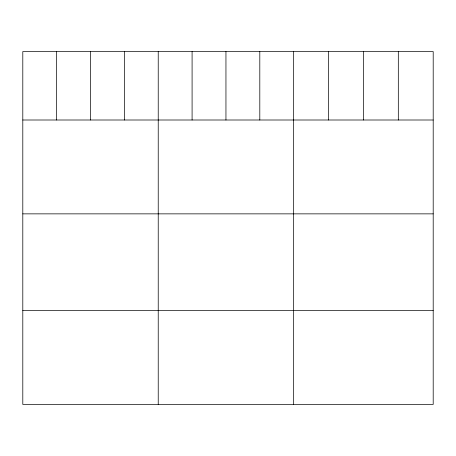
<?xml version="1.0" encoding="UTF-8"?>
<svg xmlns="http://www.w3.org/2000/svg" width="456" height="456" viewBox="0 0 456 456"><rect width="100%" height="100%" fill="white"/><g stroke="black" fill="none" stroke-linecap="round" stroke-linejoin="round"><path stroke-width="0.68" d="M433.2 120.002L433.2 404.421L22.8 404.421L22.8 51.579L433.2 51.579L433.2 120.002L22.8 120.002M22.8 213.858L433.2 213.858M22.8 310.559L433.2 310.559M398.316 51.579L398.316 120.002M363.432 51.579L363.432 120.002M328.548 51.579L328.548 120.002M293.664 51.579L293.664 404.421M259.806 51.579L259.806 120.002M225.948 51.579L225.948 120.002M192.09 51.579L192.09 120.002M158.232 51.579L158.232 404.421M124.374 51.579L124.374 120.002M90.516 51.579L90.516 120.002M56.658 51.579L56.658 120.002"/></g></svg>
